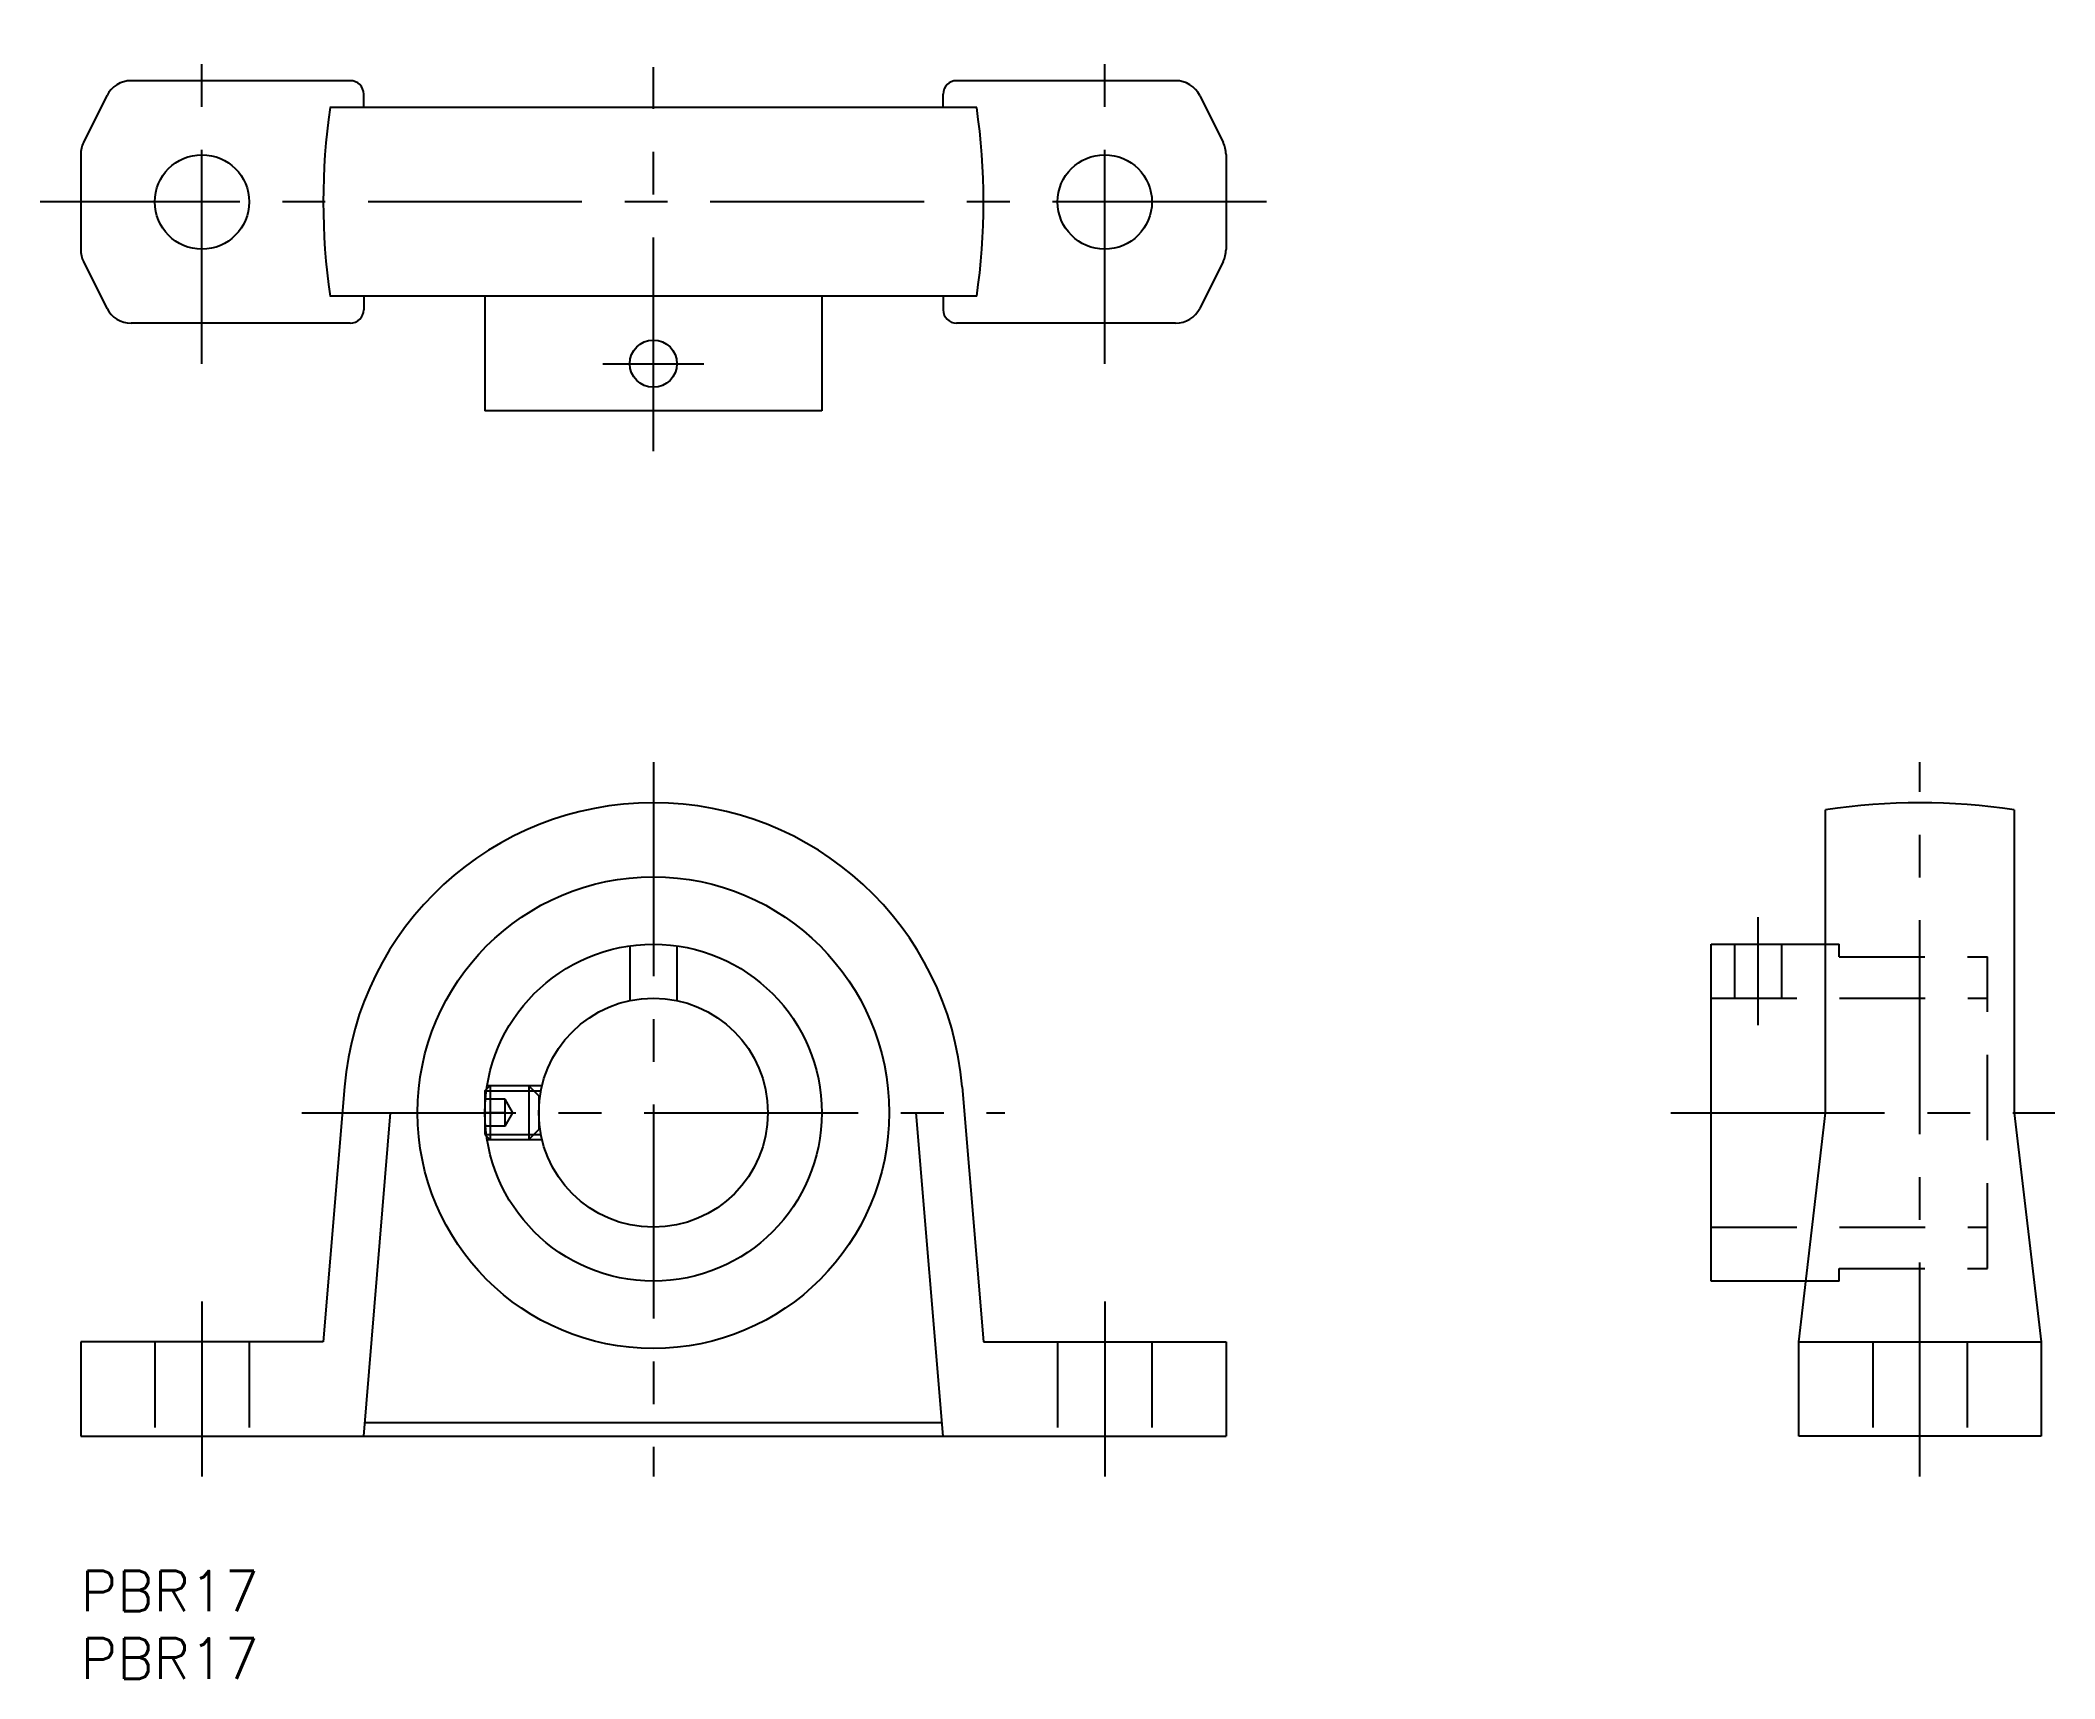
# Model space of a CAD drawing. Extents: x -3 to 146, y -8 to 114.
import ezdxf

# ---------------------------------------------------------------- set-up
doc = ezdxf.new("R2010")
doc.units = 0
doc.header["$LTSCALE"] = 0.5
doc.linetypes.add('CENTER', pattern=[50.8, 31.75, -6.35, 6.35, -6.35])
doc.linetypes.add('DASHED', pattern=[19.05, 12.7, -6.35])
for name, color, linetype in [('MSM_CENTER', 1, 'CENTER'), ('MSM_CONTINUOUS', 7, 'CONTINUOUS'), ('MSM_DASHED', 4, 'DASHED'), ('MSM_NARROW', 5, 'CONTINUOUS'), ('MSM_PART_NUMBER', 7, 'CONTINUOUS')]:
    doc.layers.add(name, color=color, linetype=linetype)
doc.styles.get("Standard").update_dxf_attribs({"font": 'txt.shx', "height": 3, "bigfont": 'bigfont.shx'})

# ---------------------------------------------------------------- blocks, each defined once
blk = doc.blocks.new('*U6')
at = {"layer": 'MSM_PART_NUMBER'}
blk.add_text('PBR17', height=3, dxfattribs=at).set_placement((0, -3))
blk = doc.blocks.new('*U7')
at = {"layer": 'MSM_PART_NUMBER'}
blk.add_text('PBR17', height=3, dxfattribs=at).set_placement((0, -8))

msp = doc.modelspace()

# ---------------------------------------------------------------- linework, layer by layer
at = {"layer": 'MSM_CENTER'}
for p, q in [((9, 89.58), (9, 113.58)), ((76, 89.58), (76, 113.58)), ((42.5, 83.08), (42.5, 111.58)), ((88, 101.58), (-3, 101.58)), ((38.75, 89.58), (46.25, 89.58)), ((42.5, 60), (42.5, 7)), ((136.5, 7), (136.5, 60)), ((124.5, 40.5), (124.5, 48.5)), ((16.42, 34), (68.58, 34)), ((118, 34), (146.5, 34)), ((9, 20), (9, 7)), ((76, 20), (76, 7))]:
    msp.add_line(p, q, dxfattribs=at)
at = {"layer": 'MSM_CONTINUOUS'}
for p, q in [((1.95, 109.47), (0.21, 106)), ((20, 110.58), (3.74, 110.58)), ((21, 108.58), (21, 109.58)), ((64, 108.58), (64, 109.58)), ((81.26, 110.58), (65, 110.58)), ((83.05, 109.47), (84.79, 106)), ((66.5, 108.58), (18.5, 108.58)), ((0, 105.1), (0, 98.05)), ((85, 105.1), (85, 98.05)), ((0.21, 97.15), (1.95, 93.68)), ((84.79, 97.15), (83.05, 93.68)), ((66.5, 94.58), (18.5, 94.58)), ((21, 94.58), (21, 93.58)), ((30, 94.58), (30, 86.08)), ((55, 94.58), (55, 86.08)), ((64, 94.58), (64, 93.58)), ((20, 92.58), (3.74, 92.58)), ((81.26, 92.58), (65, 92.58)), ((55, 86.08), (30, 86.08)), ((129.5, 34), (129.5, 56.48)), ((143.5, 56.48), (143.5, 34)), ((121, 21.5), (121, 46.5)), ((121, 46.5), (129.5, 46.5)), ((19.58, 35.91), (18, 17)), ((65.42, 35.91), (67, 17)), ((30, 35.62), (30.12, 35.74)), ((30, 35.62), (30, 32.38)), ((21, 10), (23, 34)), ((64, 10), (62, 34)), ((127.5, 17), (129.5, 34)), ((143.5, 34), (145.5, 17)), ((30, 32.38), (30.12, 32.26)), ((128.03, 21.5), (121, 21.5)), ((18, 17), (0, 17)), ((0, 17), (0, 10)), ((67, 17), (85, 17)), ((85, 17), (85, 10)), ((127.5, 17), (145.5, 17)), ((127.5, 10), (127.5, 17)), ((145.5, 17), (145.5, 10)), ((21.08, 11), (63.92, 11)), ((0, 10), (85, 10)), ((145.5, 10), (127.5, 10))]:
    msp.add_line(p, q, dxfattribs=at)
for centre, radius in [((9, 101.58), 3.5), ((76, 101.58), 3.5), ((42.5, 89.58), 1.75), ((42.5, 34), 17.5), ((42.5, 34), 12.5), ((42.5, 34), 8.5)]:
    msp.add_circle(centre, radius, dxfattribs=at)
for centre, radius, start, end in [((3.74, 108.58), 2, 90, 153.4349), ((20, 109.58), 1, 0, 90), ((65, 109.58), 1, 90, 180), ((81.26, 108.58), 2, 26.5651, 90), ((67, 101.58), 49, 171.7868, 188.2132), ((18, 101.58), 49, 351.7868, 8.2132), ((2, 105.1), 2, 153.4349, 180), ((83, 105.1), 2, 0, 26.5651), ((2, 98.05), 2, 180, 206.5651), ((83, 98.05), 2, 333.4349, 0), ((3.74, 94.58), 2, 206.5651, 270), ((20, 93.58), 1, 270, 0), ((65, 93.58), 1, 180, 270), ((81.26, 94.58), 2, 270, 333.4349), ((42.5, 34), 23, 4.7745, 175.2255), ((136.5, 10), 47, 81.4347, 98.5653)]:
    msp.add_arc(centre, radius, start, end, dxfattribs=at)
at = {"layer": 'MSM_DASHED'}
for p, q in [((40.75, 46.38), (40.75, 42.32)), ((44.25, 46.38), (44.25, 42.32)), ((122.75, 42.5), (122.75, 46.5)), ((126.25, 42.5), (126.25, 46.5)), ((129.5, 46.5), (130.5, 46.5)), ((130.5, 45.57), (130.5, 46.5)), ((130.5, 45.57), (141.5, 45.57)), ((141.5, 22.43), (141.5, 45.57)), ((121, 42.5), (141.5, 42.5)), ((30.38, 36), (30.12, 35.74)), ((34.24, 36), (30.16, 36)), ((30.38, 36), (30.38, 32)), ((34, 35.25), (33.25, 36)), ((33.25, 36), (33.25, 32)), ((31.5, 35), (30, 35)), ((30.11, 35.62), (34.16, 35.62)), ((31.5, 33), (31.5, 35)), ((32.08, 34), (31.5, 35)), ((34, 35.25), (34, 32.75)), ((31.5, 34), (30, 34)), ((31.5, 33), (30, 33)), ((31.5, 33), (32.08, 34)), ((30.11, 32.38), (34.16, 32.38)), ((30.12, 32.26), (30.38, 32)), ((30.16, 32), (34.24, 32)), ((33.25, 32), (34, 32.75)), ((121, 25.5), (141.5, 25.5)), ((130.5, 22.43), (141.5, 22.43)), ((130.5, 21.5), (130.5, 22.43)), ((130.5, 21.5), (128.03, 21.5)), ((5.5, 17), (5.5, 10)), ((12.5, 17), (12.5, 10)), ((72.5, 17), (72.5, 10)), ((79.5, 17), (79.5, 10)), ((133, 17), (133, 10)), ((140, 17), (140, 10))]:
    msp.add_line(p, q, dxfattribs=at)
at = {"layer": 'MSM_NARROW'}
for p, q in [((30.11, 35.62), (30, 35.62)), ((30.11, 32.38), (30, 32.38))]:
    msp.add_line(p, q, dxfattribs=at)

# ---------------------------------------------------------------- block references
at = {"layer": 'MSM_CONTINUOUS'}
for name in ['*U6', '*U7']:
    msp.add_blockref(name, (0, 0), dxfattribs=at)

doc.saveas('drawing.dxf')
